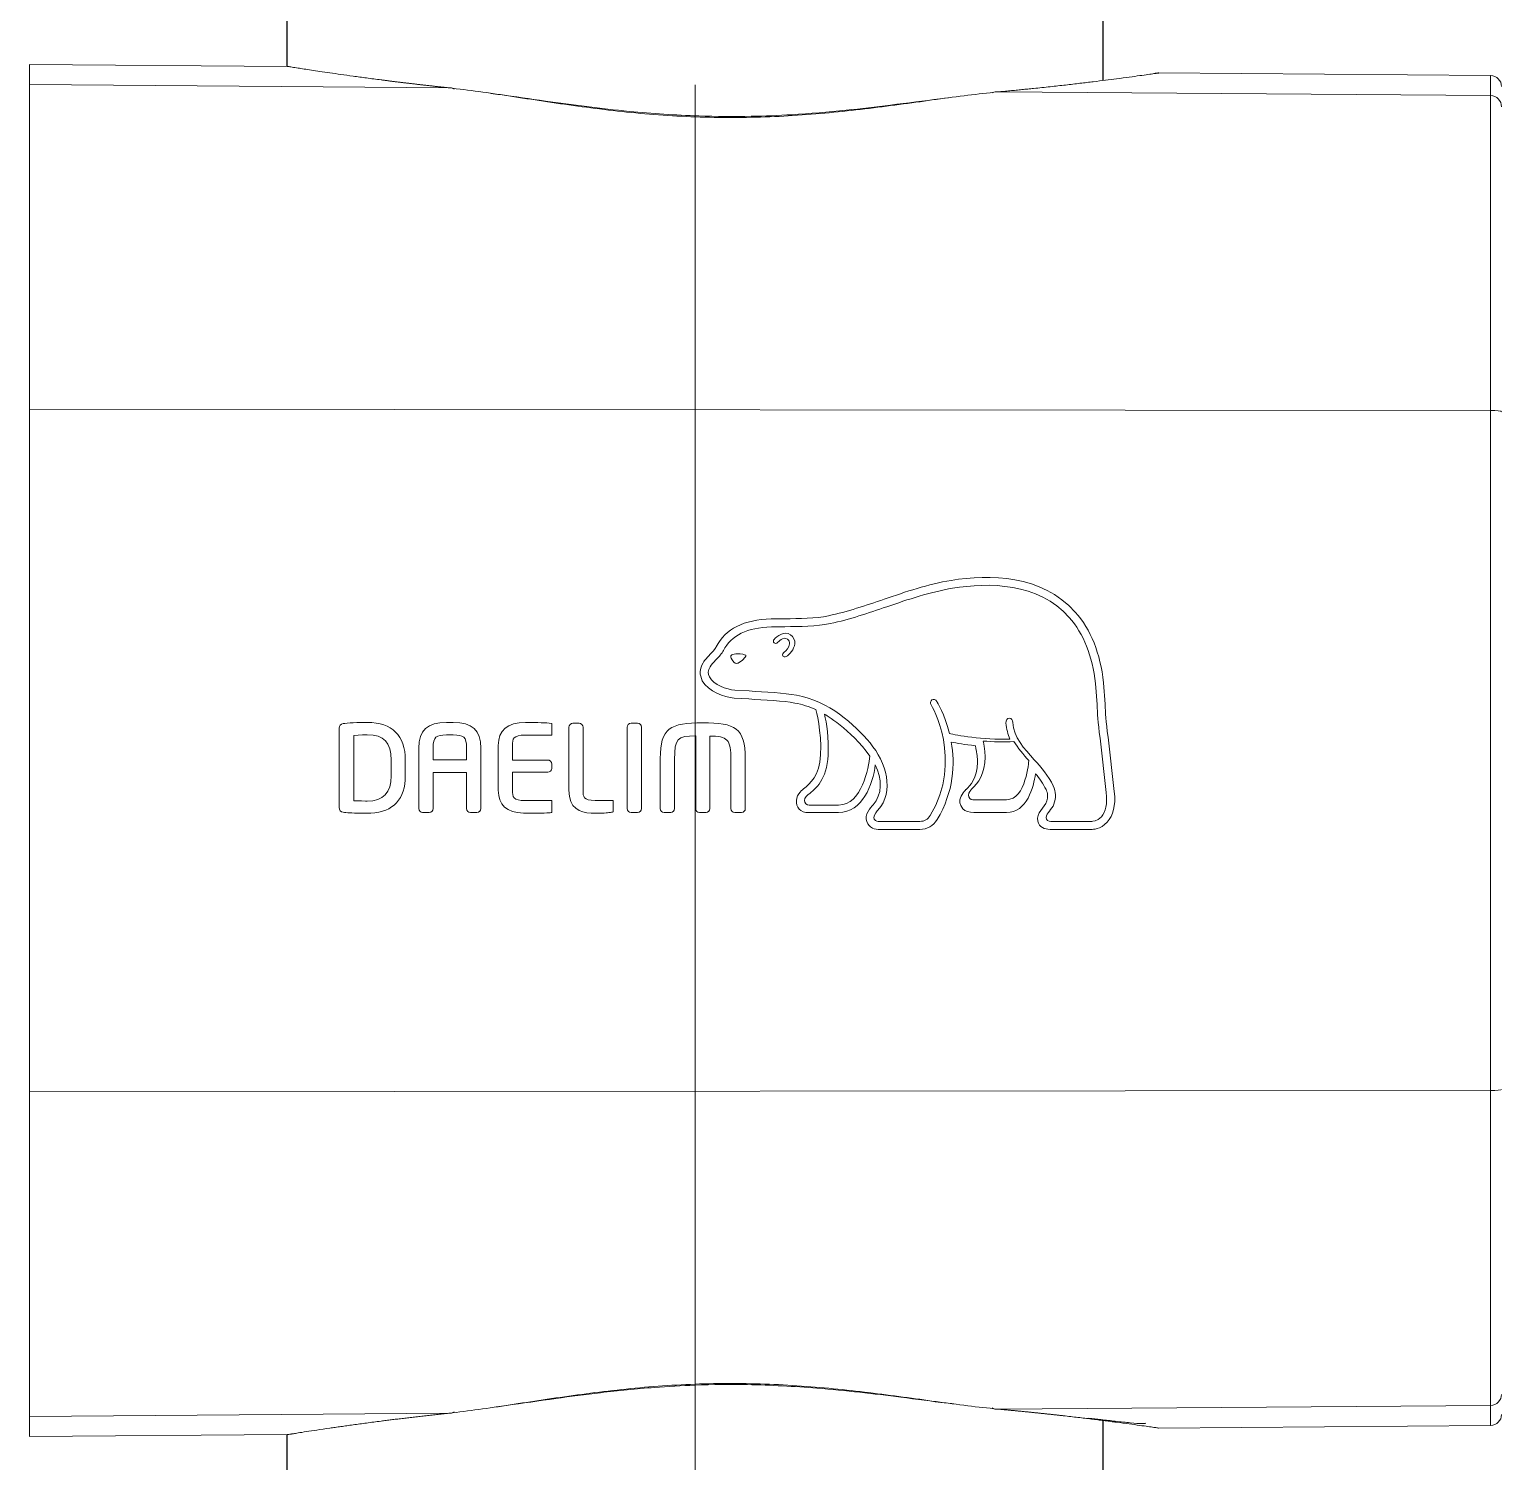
# Model space of a CAD drawing. Extents: x 0 to 3160, y 0 to 2315.
# Drawn here: x 1114.35 to 1154.05, y 818.69 to 857.3 of the extents above; entities that cross this region are included whole.
import ezdxf

# ---------------------------------------------------------------- set-up
doc = ezdxf.new("R2010")
doc.units = 0
doc.header["$LTSCALE"] = 4
doc.header["$MEASUREMENT"] = 0
doc.linetypes.add('CENTER2', pattern=[28.575, 19.05, -3.175, 3.175, -3.175])
doc.layers.add('1', color=7, linetype='CONTINUOUS', true_color=0xffffff)
doc.layers.add('Cneter', color=1, linetype='CENTER2', lineweight=13)
doc.layers.add('DEF_LAYER_ASSEM_MEMBER', color=7, linetype='CONTINUOUS')
doc.layers.add('Layer 1', color=7, linetype='CONTINUOUS')

msp = doc.modelspace()

# ---------------------------------------------------------------- linework, layer by layer
at = {"layer": '1', "color": 7, "linetype": 'Continuous', "lineweight": 18}
for p, q in [((1121.304, 856.306), (1114.352, 856.359)), ((1153.752, 856.061), (1144.802, 856.128)), ((1114.352, 819.363), (1121.304, 819.416)), ((1144.802, 819.594), (1153.752, 819.661))]:
    msp.add_line(p, q, dxfattribs=at)
at = {"layer": '1', "color": 7, "linetype": 'Continuous', "lineweight": 13}
for p, q in [((1114.352, 856.359), (1114.352, 855.813)), ((1153.752, 856.061), (1153.752, 855.517)), ((1125.664, 855.728), (1114.352, 855.813)), ((1114.352, 855.813), (1114.352, 847.066)), ((1153.752, 855.517), (1140.458, 855.617)), ((1153.752, 855.517), (1153.752, 847.031)), ((1153.752, 847.031), (1114.352, 847.066)), ((1114.352, 847.066), (1114.352, 828.656)), ((1153.752, 847.031), (1153.752, 828.691)), ((1153.752, 828.691), (1114.352, 828.656)), ((1114.352, 828.656), (1114.352, 819.909)), ((1153.752, 828.691), (1153.752, 820.205)), ((1140.458, 820.105), (1153.752, 820.205)), ((1153.752, 819.661), (1153.752, 820.205)), ((1114.352, 819.909), (1125.664, 819.994)), ((1114.352, 819.363), (1114.352, 819.909))]:
    msp.add_line(p, q, dxfattribs=at)
at = {"layer": '1', "color": 7, "linetype": 'Continuous', "lineweight": 18}
for centre, start, end in [((1153.749, 855.761), 0, 89.5667), ((1153.749, 819.961), 270.4333, 0)]:
    msp.add_arc(centre, 0.3, start, end, dxfattribs=at)
for centre, major_axis, ratio, start_param, end_param in [((1125.66, 855.232), (0.052, 0.497), 0.626805, 5.968865, 6.435324), ((1140.455, 855.121), (0.044, -0.498), 0.628734, 2.989147, 3.431503), ((1125.66, 820.49), (0.052, -0.497), 0.626805, 6.131047, 6.598723), ((1140.455, 820.601), (-0.044, -0.498), 0.628734, 5.97022, 6.435631)]:
    msp.add_ellipse(centre, major_axis=major_axis, ratio=ratio, start_param=start_param, end_param=end_param, dxfattribs=at)
at = {"layer": '1', "color": 7, "linetype": 'Continuous', "lineweight": 13}
for centre, major_axis, ratio, start_param, end_param in [((1153.749, 855.219), (0.3, 0), 0.993003, 0, 1.563233), ((1153.749, 846.996), (0.3, 0), 0.118089, 0, 1.563233), ((1153.749, 828.726), (0.3, 0), 0.118089, 4.719952, 6.283185), ((1153.749, 820.502), (-0.3, 0), 0.993003, 1.578359, 3.141593)]:
    msp.add_ellipse(centre, major_axis=major_axis, ratio=ratio, start_param=start_param, end_param=end_param, dxfattribs=at)
for points, knots in [([(1125.664, 855.728), (1125.649, 855.73), (1125.62, 855.733), (1125.576, 855.738), (1125.532, 855.742), (1125.489, 855.747), (1125.445, 855.751), (1125.402, 855.756), (1125.359, 855.761), (1125.316, 855.765), (1125.274, 855.77), (1125.231, 855.775), (1125.189, 855.779), (1125.147, 855.784), (1125.105, 855.789), (1125.064, 855.793), (1125.022, 855.798), (1124.981, 855.803), (1124.94, 855.807), (1124.899, 855.812), (1124.858, 855.817), (1124.818, 855.821), (1124.778, 855.826), (1124.738, 855.831), (1124.698, 855.835), (1124.658, 855.84), (1124.618, 855.845), (1124.579, 855.849), (1124.54, 855.854), (1124.501, 855.858), (1124.462, 855.863), (1124.424, 855.868), (1124.386, 855.872), (1124.347, 855.877), (1124.309, 855.882), (1124.272, 855.886), (1124.234, 855.891), (1124.197, 855.895), (1124.16, 855.9), (1124.123, 855.905), (1124.086, 855.909), (1124.049, 855.914), (1124.013, 855.918), (1123.977, 855.923), (1123.941, 855.927), (1123.905, 855.932), (1123.869, 855.937), (1123.71, 855.957), (1123.437, 855.993), (1123.076, 856.042), (1122.745, 856.088), (1122.447, 856.131), (1122.181, 856.17), (1121.949, 856.205), (1121.752, 856.235), (1121.571, 856.263), (1121.423, 856.287), (1121.325, 856.303), (1121.303, 856.306), (1121.303, 856.306), (1121.303, 856.306)], [0, 0, 0, 0, 0.005431, 0.01086, 0.016286, 0.02171, 0.027132, 0.032552, 0.03797, 0.043386, 0.0488, 0.054214, 0.059625, 0.065036, 0.070445, 0.075854, 0.081261, 0.086668, 0.092074, 0.09748, 0.102885, 0.10829, 0.113695, 0.1191, 0.124505, 0.129911, 0.135316, 0.140723, 0.14613, 0.151537, 0.156946, 0.162355, 0.167766, 0.173178, 0.178591, 0.184006, 0.189422, 0.194841, 0.200261, 0.205683, 0.211107, 0.216533, 0.221962, 0.227393, 0.232827, 0.238264, 0.243704, 0.249146, 0.311796, 0.374259, 0.436725, 0.499386, 0.561894, 0.6242, 0.686494, 0.748965, 0.832367, 0.915531, 0.99891, 1, 1, 1, 1]), ([(1144.803, 856.128), (1144.803, 856.128), (1144.782, 856.125), (1144.686, 856.111), (1144.525, 856.088), (1144.302, 856.057), (1144.018, 856.018), (1143.702, 855.976), (1143.373, 855.933), (1143.045, 855.892), (1142.686, 855.849), (1142.362, 855.811), (1142.088, 855.78), (1141.876, 855.757), (1141.657, 855.734), (1141.481, 855.716), (1141.353, 855.703), (1141.275, 855.695), (1141.196, 855.687), (1141.117, 855.679), (1141.037, 855.671), (1140.956, 855.663), (1140.875, 855.656), (1140.793, 855.648), (1140.71, 855.64), (1140.627, 855.632), (1140.543, 855.625), (1140.487, 855.62), (1140.458, 855.617)], [0, 0, 0, 0, 0.082577, 0.166025, 0.249714, 0.333017, 0.41611, 0.499443, 0.562006, 0.624371, 0.686729, 0.749269, 0.780481, 0.811696, 0.842938, 0.874231, 0.884745, 0.895251, 0.905748, 0.916237, 0.926721, 0.937198, 0.947672, 0.958141, 0.968608, 0.979072, 0.989536, 1, 1, 1, 1]), ([(1140.458, 855.617), (1140.195, 855.589), (1139.668, 855.533), (1138.534, 855.378), (1137.019, 855.165), (1135.076, 854.965), (1133.065, 854.9), (1131.053, 854.997), (1129.111, 855.225), (1127.595, 855.461), (1126.459, 855.633), (1125.929, 855.696), (1125.664, 855.728)], [0, 0, 0, 0, 0.063175, 0.126226, 0.25142, 0.375668, 0.499611, 0.623503, 0.748148, 0.873219, 0.936546, 1, 1, 1, 1]), ([(1125.664, 819.994), (1125.928, 820.025), (1126.455, 820.089), (1127.589, 820.26), (1129.102, 820.495), (1131.042, 820.724), (1133.052, 820.822), (1135.065, 820.758), (1137.01, 820.559), (1138.527, 820.344), (1139.664, 820.189), (1140.193, 820.133), (1140.458, 820.105)], [0, 0, 0, 0, 0.063164, 0.126206, 0.251396, 0.375672, 0.499611, 0.623503, 0.748113, 0.873205, 0.936538, 1, 1, 1, 1]), ([(1121.303, 819.416), (1121.303, 819.416), (1121.303, 819.416), (1121.316, 819.418), (1121.371, 819.427), (1121.462, 819.441), (1121.603, 819.463), (1121.809, 819.496), (1122.095, 819.539), (1122.37, 819.58), (1122.596, 819.613), (1122.749, 819.634), (1122.911, 819.657), (1123.08, 819.681), (1123.257, 819.705), (1123.442, 819.73), (1123.633, 819.755), (1123.788, 819.775), (1123.902, 819.79), (1123.971, 819.798), (1124.04, 819.807), (1124.11, 819.816), (1124.181, 819.825), (1124.253, 819.833), (1124.325, 819.842), (1124.398, 819.851), (1124.472, 819.86), (1124.546, 819.869), (1124.622, 819.878), (1124.698, 819.887), (1124.774, 819.896), (1124.851, 819.905), (1124.93, 819.913), (1125.008, 819.922), (1125.088, 819.931), (1125.168, 819.94), (1125.249, 819.949), (1125.331, 819.958), (1125.413, 819.967), (1125.496, 819.976), (1125.58, 819.985), (1125.636, 819.991), (1125.664, 819.994)], [0, 0, 0, 0, 0.000586, 0.06288, 0.125182, 0.187921, 0.250675, 0.333949, 0.417024, 0.50035, 0.53168, 0.562988, 0.594298, 0.625634, 0.656922, 0.688186, 0.719448, 0.750733, 0.761167, 0.77159, 0.782003, 0.792407, 0.802804, 0.813193, 0.823576, 0.833954, 0.844328, 0.854698, 0.865065, 0.875431, 0.885796, 0.89616, 0.906526, 0.916893, 0.927263, 0.937636, 0.948014, 0.958397, 0.968787, 0.979183, 0.989587, 1, 1, 1, 1]), ([(1140.458, 820.105), (1140.473, 820.103), (1140.502, 820.101), (1140.546, 820.097), (1140.59, 820.093), (1140.633, 820.089), (1140.677, 820.085), (1140.72, 820.081), (1140.762, 820.077), (1140.805, 820.073), (1140.848, 820.069), (1140.89, 820.065), (1140.932, 820.061), (1140.974, 820.057), (1141.016, 820.053), (1141.057, 820.049), (1141.098, 820.045), (1141.14, 820.041), (1141.18, 820.037), (1141.221, 820.033), (1141.262, 820.029), (1141.302, 820.025), (1141.342, 820.021), (1141.382, 820.017), (1141.422, 820.012), (1141.461, 820.008), (1141.501, 820.004), (1141.54, 820), (1141.579, 819.996), (1141.618, 819.992), (1141.656, 819.988), (1141.695, 819.984), (1141.733, 819.98), (1141.771, 819.976), (1141.809, 819.972), (1141.846, 819.968), (1141.884, 819.964), (1141.921, 819.96), (1141.958, 819.956), (1141.995, 819.952), (1142.032, 819.948), (1142.068, 819.944), (1142.104, 819.94), (1142.141, 819.936), (1142.176, 819.932), (1142.212, 819.928), (1142.248, 819.924), (1142.339, 819.913), (1142.483, 819.897), (1142.674, 819.875), (1142.857, 819.853), (1143.034, 819.831), (1143.203, 819.81), (1143.363, 819.79), (1143.516, 819.77), (1143.741, 819.741), (1144.014, 819.705), (1144.299, 819.665), (1144.523, 819.634), (1144.684, 819.611), (1144.781, 819.597), (1144.803, 819.594), (1144.803, 819.594), (1144.803, 819.594)], [0, 0, 0, 0, 0.005431, 0.01086, 0.016286, 0.02171, 0.027132, 0.032552, 0.03797, 0.043387, 0.048802, 0.054215, 0.059627, 0.065038, 0.070447, 0.075856, 0.081264, 0.086671, 0.092078, 0.097484, 0.102889, 0.108295, 0.1137, 0.119105, 0.124511, 0.129917, 0.135323, 0.14073, 0.146137, 0.151545, 0.156954, 0.162364, 0.167776, 0.173188, 0.178602, 0.184018, 0.189435, 0.194854, 0.200274, 0.205697, 0.211122, 0.216549, 0.221979, 0.227411, 0.232846, 0.238283, 0.243724, 0.249167, 0.280432, 0.311678, 0.34293, 0.374209, 0.405529, 0.436828, 0.468128, 0.499454, 0.582729, 0.665768, 0.749023, 0.832434, 0.915611, 0.999008, 1, 1, 1, 1])]:
    msp.add_open_spline(points, degree=3, knots=knots, dxfattribs=at)
at = {"layer": '1', "color": 7, "linetype": 'Continuous', "lineweight": 18}
for points, knots in [([(1144.803, 856.128), (1144.772, 856.129), (1144.728, 856.125), (1144.685, 856.115), (1144.672, 856.112)], [0, 0, 0, 0, 0.690849, 1, 1, 1, 1]), ([(1139.193, 855.465), (1139.097, 855.454), (1138.578, 855.392), (1137.651, 855.267), (1136.312, 855.11), (1135.047, 855.002), (1133.713, 854.947), (1132.24, 854.957), (1130.344, 855.09), (1128.558, 855.323), (1127.338, 855.509), (1126.878, 855.565), (1126.794, 855.575)], [0, 0, 0, 0, 0.026037, 0.140192, 0.238096, 0.352541, 0.436015, 0.543434, 0.687077, 0.869956, 0.975914, 1, 1, 1, 1]), ([(1126.94, 820.165), (1127.032, 820.177), (1127.547, 820.247), (1128.469, 820.384), (1129.807, 820.561), (1131.071, 820.688), (1132.404, 820.764), (1133.877, 820.778), (1135.775, 820.675), (1137.562, 820.469), (1138.767, 820.302), (1139.211, 820.255), (1139.279, 820.247)], [0, 0, 0, 0, 0.02512, 0.139908, 0.238386, 0.353523, 0.437469, 0.545493, 0.689903, 0.873786, 0.980347, 1, 1, 1, 1]), ([(1142.915, 819.863), (1143.031, 819.848), (1143.292, 819.816), (1143.685, 819.771), (1144.088, 819.729), (1144.371, 819.708), (1144.445, 819.717), (1144.452, 819.726)], [0, 0, 0, 0, 0.114622, 0.27496, 0.489642, 0.760523, 1, 1, 1, 1]), ([(1121.303, 819.416), (1121.334, 819.416), (1121.378, 819.42), (1121.421, 819.431), (1121.434, 819.434)], [0, 0, 0, 0, 0.687845, 1, 1, 1, 1])]:
    msp.add_open_spline(points, degree=3, knots=knots, dxfattribs=at)
at = {"layer": 'Cneter', "lineweight": 5, "ltscale": 0.5}
msp.add_line((1132.304, 531.957), (1132.304, 1352.135), dxfattribs=at)
at = {"layer": 'DEF_LAYER_ASSEM_MEMBER', "color": 7, "linetype": 'Continuous'}
for p, q in [((1121.304, 856.306), (1121.304, 1063.277)), ((1143.304, 855.924), (1143.304, 998.341)), ((1143.304, 688.332), (1143.304, 819.797)), ((1121.304, 688.332), (1121.304, 819.416))]:
    msp.add_line(p, q, dxfattribs=at)
at = {"layer": 'Layer 1', "lineweight": 18}
for points, knots in [([(1143.607, 836.753), (1143.607, 836.753), (1143.438, 838.225), (1143.438, 838.225), (1143.377, 838.651), (1143.368, 838.882), (1143.358, 839.107), (1143.358, 839.107), (1143.316, 839.689), (1143.316, 839.689), (1143.229, 840.482), (1142.972, 841.122), (1142.553, 841.592), (1141.65, 842.608), (1140.237, 842.618), (1139.211, 842.449), (1138.586, 842.346), (1137.982, 842.14), (1137.399, 841.94), (1136.912, 841.774), (1136.409, 841.602), (1135.902, 841.494), (1135.55, 841.418), (1135.11, 841.416), (1134.722, 841.414), (1134.722, 841.414), (1134.351, 841.409), (1134.351, 841.409), (1133.62, 841.391), (1133.122, 841.138), (1132.872, 840.658), (1132.872, 840.658), (1132.861, 840.638), (1132.861, 840.638), (1132.82, 840.566), (1132.762, 840.508), (1132.701, 840.447), (1132.637, 840.381), (1132.57, 840.314), (1132.519, 840.227), (1132.423, 840.063), (1132.416, 839.897), (1132.497, 839.744), (1132.652, 839.451), (1133.094, 839.294), (1133.358, 839.275), (1133.358, 839.275), (1133.748, 839.25), (1133.748, 839.25), (1134.167, 839.226), (1134.687, 839.197), (1134.994, 839.141), (1135.191, 839.107), (1135.379, 839.044), (1135.555, 838.965), (1135.561, 838.948), (1135.717, 838.376), (1135.686, 837.747), (1135.657, 837.173), (1135.408, 836.973), (1135.225, 836.828), (1135.223, 836.827), (1135.045, 836.687), (1135.033, 836.517), (1135.025, 836.426), (1135.051, 836.342), (1135.106, 836.284), (1135.166, 836.22), (1135.257, 836.188), (1135.375, 836.188), (1135.375, 836.188), (1136.168, 836.188), (1136.168, 836.188), (1136.817, 836.188), (1137.094, 836.946), (1137.162, 837.475), (1137.351, 837.096), (1137.348, 836.669), (1137.105, 836.397), (1137.105, 836.397), (1136.894, 836.201), (1136.915, 836.012), (1136.938, 835.814), (1137.103, 835.735), (1137.235, 835.735), (1137.235, 835.735), (1138.362, 835.735), (1138.362, 835.735), (1138.563, 835.735), (1138.724, 835.826), (1138.827, 835.997), (1139.285, 836.758), (1139.311, 837.507), (1139.209, 838.088), (1139.347, 838.06), (1139.581, 838.02), (1139.862, 837.989), (1139.876, 837.908), (1139.906, 837.732), (1139.906, 837.731), (1139.913, 837.665), (1139.917, 837.603), (1139.917, 837.547), (1139.917, 837.107), (1139.721, 836.919), (1139.609, 836.813), (1139.608, 836.811), (1139.46, 836.661), (1139.445, 836.534), (1139.445, 836.534), (1139.412, 836.404), (1139.523, 836.288), (1139.586, 836.222), (1139.685, 836.188), (1139.82, 836.188), (1139.82, 836.188), (1140.697, 836.188), (1140.697, 836.188), (1141.256, 836.188), (1141.429, 836.88), (1141.485, 837.235), (1141.585, 837.11), (1141.697, 836.957), (1141.765, 836.813), (1141.812, 836.715), (1141.82, 836.605), (1141.788, 836.5), (1141.731, 836.314), (1141.494, 836.182), (1141.543, 835.96), (1141.581, 835.788), (1141.726, 835.735), (1141.873, 835.735), (1141.873, 835.735), (1143, 835.735), (1143, 835.735), (1143.008, 835.735), (1143.236, 835.733), (1143.414, 835.926), (1143.581, 836.107), (1143.646, 836.377), (1143.607, 836.753)], [0, 0, 0, 0, 1, 1, 1, 2, 2, 2, 3, 3, 3, 4, 4, 4, 5, 5, 5, 6, 6, 6, 7, 7, 7, 8, 8, 8, 9, 9, 9, 10, 10, 10, 11, 11, 11, 12, 12, 12, 13, 13, 13, 14, 14, 14, 15, 15, 15, 16, 16, 16, 17, 17, 17, 18, 18, 18, 19, 19, 19, 20, 20, 20, 21, 21, 21, 22, 22, 22, 23, 23, 23, 24, 24, 24, 25, 25, 25, 26, 26, 26, 27, 27, 27, 28, 28, 28, 29, 29, 29, 30, 30, 30, 31, 31, 31, 32, 32, 32, 33, 33, 33, 34, 34, 34, 35, 35, 35, 36, 36, 36, 37, 37, 37, 38, 38, 38, 39, 39, 39, 40, 40, 40, 41, 41, 41, 42, 42, 42, 43, 43, 43, 44, 44, 44, 45, 45, 45, 46, 46, 46, 47, 47, 47, 47]), ([(1143.258, 836.075), (1143.147, 835.952), (1143.008, 835.951), (1143.001, 835.951), (1143.001, 835.951), (1141.894, 835.951), (1141.894, 835.951), (1141.826, 835.951), (1141.773, 835.978), (1141.773, 836.058), (1141.774, 836.173), (1141.924, 836.268), (1141.979, 836.418), (1142.037, 836.577), (1142.034, 836.751), (1141.961, 836.905), (1141.831, 837.183), (1141.635, 837.403), (1141.446, 837.614), (1141.177, 837.916), (1140.89, 838.205), (1140.868, 838.619), (1140.864, 838.678), (1140.84, 838.736), (1140.78, 838.733), (1140.72, 838.73), (1140.68, 838.678), (1140.685, 838.601), (1140.697, 838.442), (1140.736, 838.3), (1140.792, 838.168), (1140.064, 838.137), (1139.333, 838.281), (1139.16, 838.318), (1139.032, 838.838), (1138.822, 839.177), (1138.818, 839.184), (1138.787, 839.235), (1138.732, 839.253), (1138.69, 839.227), (1138.647, 839.202), (1138.638, 839.141), (1138.668, 839.09), (1138.678, 839.075), (1139.543, 837.603), (1138.641, 836.108), (1138.577, 836), (1138.487, 835.951), (1138.362, 835.951), (1138.362, 835.951), (1137.239, 835.951), (1137.239, 835.951), (1137.192, 835.951), (1137.123, 835.982), (1137.123, 836.059), (1137.123, 836.136), (1137.233, 836.253), (1137.233, 836.253), (1137.685, 836.757), (1137.455, 837.544), (1137.02, 838.064), (1136.599, 838.566), (1135.912, 839.197), (1135.032, 839.354), (1134.713, 839.41), (1134.185, 839.441), (1133.76, 839.466), (1133.76, 839.466), (1133.373, 839.488), (1133.373, 839.488), (1133.157, 839.505), (1132.798, 839.636), (1132.688, 839.845), (1132.642, 839.93), (1132.648, 840.02), (1132.706, 840.119), (1132.743, 840.183), (1132.798, 840.237), (1132.856, 840.295), (1132.924, 840.365), (1132.994, 840.435), (1133.049, 840.531), (1133.049, 840.531), (1133.065, 840.559), (1133.065, 840.559), (1133.276, 840.964), (1133.71, 841.177), (1134.358, 841.194), (1134.358, 841.194), (1134.722, 841.199), (1134.722, 841.199), (1135.121, 841.201), (1135.574, 841.203), (1135.948, 841.283), (1136.468, 841.394), (1136.977, 841.568), (1137.469, 841.736), (1138.045, 841.933), (1138.639, 842.136), (1139.247, 842.236), (1140.219, 842.397), (1141.552, 842.39), (1142.391, 841.449), (1142.779, 841.013), (1143.018, 840.413), (1143.1, 839.666), (1143.1, 839.666), (1143.141, 839.098), (1143.141, 839.098), (1143.151, 838.869), (1143.162, 838.632), (1143.222, 838.196), (1143.222, 838.196), (1143.391, 836.73), (1143.391, 836.73), (1143.423, 836.425), (1143.377, 836.206), (1143.258, 836.075)], [0, 0, 0, 0, 1, 1, 1, 2, 2, 2, 3, 3, 3, 4, 4, 4, 5, 5, 5, 6, 6, 6, 7, 7, 7, 8, 8, 8, 9, 9, 9, 10, 10, 10, 11, 11, 11, 12, 12, 12, 13, 13, 13, 14, 14, 14, 15, 15, 15, 16, 16, 16, 17, 17, 17, 18, 18, 18, 19, 19, 19, 20, 20, 20, 21, 21, 21, 22, 22, 22, 23, 23, 23, 24, 24, 24, 25, 25, 25, 26, 26, 26, 27, 27, 27, 28, 28, 28, 29, 29, 29, 30, 30, 30, 31, 31, 31, 32, 32, 32, 33, 33, 33, 34, 34, 34, 35, 35, 35, 36, 36, 36, 37, 37, 37, 38, 38, 38, 39, 39, 39, 39]), ([(1134.433, 840.857), (1134.408, 840.83), (1134.406, 840.786), (1134.433, 840.763), (1134.458, 840.739), (1134.502, 840.746), (1134.527, 840.773), (1134.539, 840.786), (1134.674, 840.946), (1134.79, 840.864), (1134.833, 840.834), (1134.85, 840.791), (1134.844, 840.735), (1134.834, 840.645), (1134.756, 840.542), (1134.703, 840.509), (1134.671, 840.49), (1134.652, 840.45), (1134.666, 840.418), (1134.68, 840.386), (1134.721, 840.376), (1134.754, 840.392), (1134.851, 840.438), (1134.974, 840.594), (1134.99, 840.739), (1135.001, 840.839), (1134.956, 840.922), (1134.875, 840.978), (1134.702, 841.101), (1134.505, 840.935), (1134.433, 840.857)], [0, 0, 0, 0, 1, 1, 1, 2, 2, 2, 3, 3, 3, 4, 4, 4, 5, 5, 5, 6, 6, 6, 7, 7, 7, 8, 8, 8, 9, 9, 9, 10, 10, 10, 10]), ([(1133.295, 840.44), (1133.295, 840.44), (1133.46, 840.514), (1133.663, 840.435), (1133.663, 840.435), (1133.688, 840.424), (1133.654, 840.379), (1133.556, 840.246), (1133.459, 840.217), (1133.459, 840.217), (1133.459, 840.217), (1133.388, 840.191), (1133.348, 840.239), (1133.267, 840.334), (1133.265, 840.389), (1133.265, 840.389), (1133.265, 840.389), (1133.257, 840.43), (1133.295, 840.44)], [0, 0, 0, 0, 1, 1, 1, 2, 2, 2, 3, 3, 3, 4, 4, 4, 5, 5, 5, 6, 6, 6, 6]), ([(1137.017, 837.709), (1136.979, 837.402), (1136.804, 836.39), (1136.168, 836.39), (1136.168, 836.39), (1135.375, 836.39), (1135.375, 836.39), (1135.314, 836.39), (1135.248, 836.44), (1135.248, 836.515), (1135.248, 836.591), (1135.349, 836.667), (1135.353, 836.671), (1135.554, 836.83), (1135.856, 837.072), (1135.89, 837.737), (1135.912, 838.191), (1135.843, 838.609), (1135.795, 838.838), (1135.795, 838.838), (1136.5, 838.435), (1137.017, 837.709)], [0, 0, 0, 0, 1, 1, 1, 2, 2, 2, 3, 3, 3, 4, 4, 4, 5, 5, 5, 6, 6, 6, 7, 7, 7, 7]), ([(1124.487, 837.181), (1124.487, 837.181), (1124.487, 837.605), (1124.487, 837.605), (1124.487, 838.267), (1124.133, 838.617), (1123.462, 838.617), (1123.225, 838.617), (1122.912, 838.603), (1122.81, 838.587), (1122.749, 838.576), (1122.705, 838.529), (1122.705, 838.466), (1122.705, 838.466), (1122.705, 836.322), (1122.705, 836.322), (1122.705, 836.254), (1122.749, 836.209), (1122.813, 836.196), (1122.883, 836.186), (1123.065, 836.176), (1123.251, 836.171), (1123.251, 836.171), (1123.558, 836.171), (1123.558, 836.171), (1124.166, 836.203), (1124.487, 836.551), (1124.487, 837.181)], [0, 0, 0, 0, 1, 1, 1, 2, 2, 2, 3, 3, 3, 4, 4, 4, 5, 5, 5, 6, 6, 6, 7, 7, 7, 8, 8, 8, 9, 9, 9, 9]), ([(1126.242, 836.187), (1126.242, 836.187), (1126.418, 836.187), (1126.418, 836.187), (1126.481, 836.187), (1126.522, 836.245), (1126.522, 836.295), (1126.522, 836.295), (1126.522, 837.928), (1126.522, 837.928), (1126.522, 838.405), (1126.293, 838.617), (1125.781, 838.617), (1125.781, 838.617), (1125.594, 838.617), (1125.594, 838.617), (1125.083, 838.617), (1124.854, 838.405), (1124.854, 837.928), (1124.854, 837.928), (1124.854, 836.295), (1124.854, 836.295), (1124.854, 836.236), (1124.902, 836.187), (1124.955, 836.187), (1124.955, 836.187), (1125.135, 836.187), (1125.135, 836.187), (1125.198, 836.187), (1125.237, 836.244), (1125.237, 836.295), (1125.237, 836.295), (1125.237, 837.235), (1125.237, 837.272), (1125.237, 837.272), (1126.14, 837.272), (1126.14, 837.272), (1126.14, 837.235), (1126.14, 836.295), (1126.14, 836.295), (1126.14, 836.234), (1126.185, 836.187), (1126.242, 836.187)], [0, 0, 0, 0, 1, 1, 1, 2, 2, 2, 3, 3, 3, 4, 4, 4, 5, 5, 5, 6, 6, 6, 7, 7, 7, 8, 8, 8, 9, 9, 9, 10, 10, 10, 11, 11, 11, 12, 12, 12, 13, 13, 13, 14, 14, 14, 14]), ([(1128.422, 836.187), (1128.422, 836.187), (1128.438, 836.188), (1128.438, 836.188), (1128.438, 836.188), (1128.438, 836.513), (1128.438, 836.513), (1128.438, 836.513), (1127.733, 836.513), (1127.733, 836.513), (1127.379, 836.513), (1127.379, 836.611), (1127.379, 836.792), (1127.379, 836.792), (1127.379, 837.238), (1127.379, 837.274), (1127.415, 837.274), (1128.327, 837.274), (1128.327, 837.274), (1128.387, 837.274), (1128.436, 837.318), (1128.436, 837.376), (1128.436, 837.376), (1128.436, 837.497), (1128.436, 837.497), (1128.436, 837.557), (1128.387, 837.605), (1128.327, 837.605), (1128.327, 837.605), (1127.415, 837.605), (1127.379, 837.605), (1127.379, 837.636), (1127.379, 837.994), (1127.379, 837.994), (1127.379, 838.175), (1127.379, 838.275), (1127.733, 838.275), (1127.733, 838.275), (1128.438, 838.272), (1128.438, 838.272), (1128.438, 838.272), (1128.438, 838.592), (1128.438, 838.592), (1128.438, 838.592), (1128.363, 838.6), (1128.363, 838.6), (1128.224, 838.611), (1127.906, 838.617), (1127.731, 838.617), (1127.235, 838.617), (1126.995, 838.414), (1126.995, 837.994), (1126.995, 837.994), (1126.995, 836.792), (1126.995, 836.792), (1126.995, 836.388), (1127.218, 836.187), (1127.672, 836.171), (1127.672, 836.171), (1128.061, 836.171), (1128.061, 836.171), (1128.186, 836.173), (1128.3, 836.177), (1128.364, 836.183), (1128.362, 836.183), (1128.422, 836.187), (1128.422, 836.187)], [0, 0, 0, 0, 1, 1, 1, 2, 2, 2, 3, 3, 3, 4, 4, 4, 5, 5, 5, 6, 6, 6, 7, 7, 7, 8, 8, 8, 9, 9, 9, 10, 10, 10, 11, 11, 11, 12, 12, 12, 13, 13, 13, 14, 14, 14, 15, 15, 15, 16, 16, 16, 17, 17, 17, 18, 18, 18, 19, 19, 19, 20, 20, 20, 21, 21, 21, 22, 22, 22, 22]), ([(1130.022, 836.193), (1130.021, 836.193), (1130.076, 836.203), (1130.076, 836.203), (1130.076, 836.203), (1130.093, 836.206), (1130.093, 836.206), (1130.093, 836.206), (1130.093, 836.513), (1130.093, 836.513), (1130.093, 836.513), (1129.609, 836.513), (1129.609, 836.513), (1129.281, 836.513), (1129.281, 836.635), (1129.281, 836.756), (1129.281, 836.756), (1129.281, 838.489), (1129.281, 838.489), (1129.281, 838.547), (1129.231, 838.597), (1129.173, 838.597), (1129.173, 838.597), (1129.007, 838.597), (1129.007, 838.597), (1128.948, 838.597), (1128.898, 838.547), (1128.898, 838.489), (1128.898, 838.489), (1128.898, 836.792), (1128.898, 836.792), (1128.898, 836.297), (1129.199, 836.189), (1129.498, 836.171), (1129.498, 836.171), (1129.79, 836.171), (1129.79, 836.171), (1129.887, 836.175), (1129.932, 836.182), (1129.98, 836.188), (1129.98, 836.188), (1130.022, 836.193), (1130.022, 836.193)], [0, 0, 0, 0, 1, 1, 1, 2, 2, 2, 3, 3, 3, 4, 4, 4, 5, 5, 5, 6, 6, 6, 7, 7, 7, 8, 8, 8, 9, 9, 9, 10, 10, 10, 11, 11, 11, 12, 12, 12, 13, 13, 13, 14, 14, 14, 14]), ([(1130.575, 838.597), (1130.511, 838.597), (1130.473, 838.544), (1130.473, 838.493), (1130.473, 838.493), (1130.473, 836.295), (1130.473, 836.295), (1130.473, 836.234), (1130.519, 836.187), (1130.575, 836.187), (1130.575, 836.187), (1130.753, 836.187), (1130.753, 836.187), (1130.817, 836.187), (1130.855, 836.244), (1130.855, 836.295), (1130.855, 836.295), (1130.855, 838.493), (1130.855, 838.493), (1130.855, 838.55), (1130.81, 838.597), (1130.753, 838.597), (1130.753, 838.597), (1130.575, 838.597), (1130.575, 838.597)], [0, 0, 0, 0, 1, 1, 1, 2, 2, 2, 3, 3, 3, 4, 4, 4, 5, 5, 5, 6, 6, 6, 7, 7, 7, 8, 8, 8, 8]), ([(1133.371, 836.187), (1133.371, 836.187), (1133.553, 836.187), (1133.553, 836.187), (1133.615, 836.187), (1133.655, 836.245), (1133.655, 836.295), (1133.655, 836.295), (1133.655, 837.646), (1133.655, 837.646), (1133.655, 838.468), (1133.384, 838.607), (1132.51, 838.607), (1131.633, 838.607), (1131.362, 838.468), (1131.362, 837.646), (1131.362, 837.646), (1131.362, 836.295), (1131.362, 836.295), (1131.362, 836.234), (1131.407, 836.187), (1131.464, 836.187), (1131.464, 836.187), (1131.644, 836.187), (1131.644, 836.187), (1131.709, 836.187), (1131.747, 836.244), (1131.747, 836.295), (1131.747, 836.295), (1131.747, 837.616), (1131.747, 837.616), (1131.747, 838.196), (1131.826, 838.252), (1132.318, 838.254), (1132.318, 838.219), (1132.318, 836.295), (1132.318, 836.295), (1132.318, 836.232), (1132.361, 836.187), (1132.42, 836.187), (1132.42, 836.187), (1132.597, 836.187), (1132.597, 836.187), (1132.661, 836.187), (1132.699, 836.244), (1132.699, 836.295), (1132.699, 836.295), (1132.699, 838.213), (1132.699, 838.25), (1132.929, 838.249), (1133.075, 838.224), (1133.158, 838.143), (1133.251, 838.052), (1133.268, 837.879), (1133.268, 837.616), (1133.268, 837.616), (1133.268, 836.295), (1133.268, 836.295), (1133.268, 836.236), (1133.315, 836.187), (1133.371, 836.187)], [0, 0, 0, 0, 1, 1, 1, 2, 2, 2, 3, 3, 3, 4, 4, 4, 5, 5, 5, 6, 6, 6, 7, 7, 7, 8, 8, 8, 9, 9, 9, 10, 10, 10, 11, 11, 11, 12, 12, 12, 13, 13, 13, 14, 14, 14, 15, 15, 15, 16, 16, 16, 17, 17, 17, 18, 18, 18, 19, 19, 19, 20, 20, 20, 20]), ([(1124.107, 837.181), (1124.107, 836.722), (1123.897, 836.498), (1123.462, 836.498), (1123.462, 836.498), (1123.168, 836.504), (1123.095, 836.506), (1123.095, 836.506), (1123.095, 838.269), (1123.095, 838.269), (1123.244, 838.284), (1123.46, 838.287), (1123.463, 838.287), (1123.908, 838.287), (1124.107, 838.076), (1124.107, 837.605), (1124.107, 837.605), (1124.107, 837.181), (1124.107, 837.181)], [0, 0, 0, 0, 1, 1, 1, 2, 2, 2, 3, 3, 3, 4, 4, 4, 5, 5, 5, 6, 6, 6, 6]), ([(1125.237, 837.608), (1125.237, 837.638), (1125.237, 837.928), (1125.237, 837.928), (1125.237, 838.23), (1125.326, 838.281), (1125.594, 838.281), (1125.594, 838.281), (1125.781, 838.281), (1125.781, 838.281), (1126.05, 838.281), (1126.14, 838.23), (1126.14, 837.928), (1126.14, 837.928), (1126.14, 837.638), (1126.14, 837.608), (1126.14, 837.608), (1125.237, 837.608), (1125.237, 837.608)], [0, 0, 0, 0, 1, 1, 1, 2, 2, 2, 3, 3, 3, 4, 4, 4, 5, 5, 5, 6, 6, 6, 6]), ([(1140.697, 836.533), (1140.697, 836.533), (1139.795, 836.533), (1139.795, 836.533), (1139.725, 836.533), (1139.671, 836.588), (1139.671, 836.658), (1139.671, 836.726), (1139.748, 836.806), (1139.751, 836.81), (1139.938, 836.989), (1140.122, 837.232), (1140.122, 837.686), (1140.122, 837.751), (1140.118, 837.821), (1140.11, 837.896), (1140.11, 837.896), (1140.087, 838.028), (1140.074, 838.115), (1140.322, 838.097), (1140.633, 838.085), (1140.9, 838.103), (1140.999, 837.942), (1141.168, 837.742), (1141.302, 837.591), (1141.301, 837.591), (1141.3, 837.592), (1141.3, 837.592), (1141.299, 837.58), (1141.23, 836.533), (1140.697, 836.533)], [0, 0, 0, 0, 1, 1, 1, 2, 2, 2, 3, 3, 3, 4, 4, 4, 5, 5, 5, 6, 6, 6, 7, 7, 7, 8, 8, 8, 9, 9, 9, 10, 10, 10, 10])]:
    msp.add_open_spline(points, degree=3, knots=knots, dxfattribs=at)

doc.saveas('drawing.dxf')
